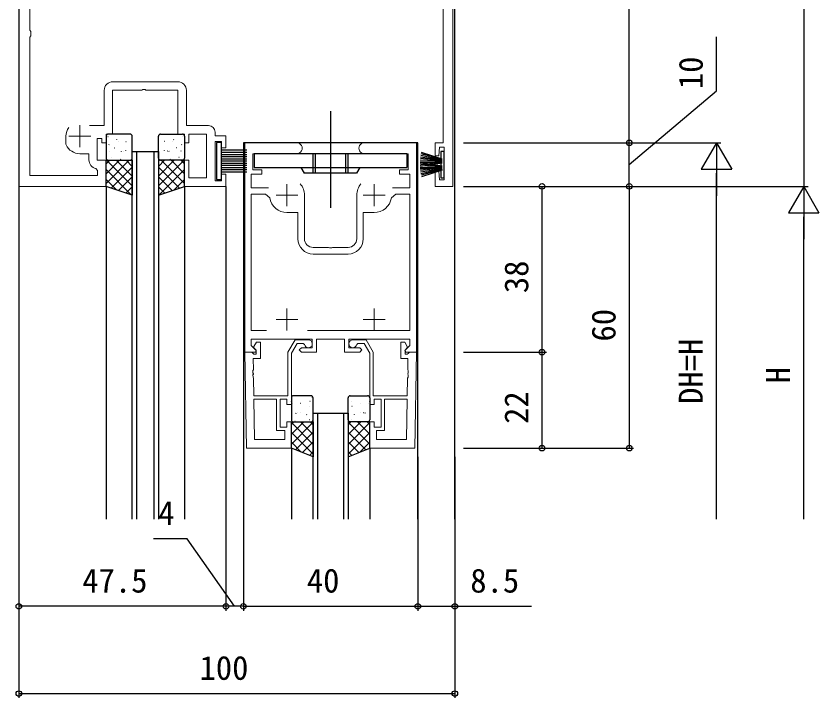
# Model space of a CAD drawing. Units: millimetres, scale not verified. Extents: x -437 to 438, y -681 to 679.
# Drawn here: x -76.7 to 107.4, y 276.5 to 432.8 of the extents above; entities that cross this region are included whole.
import ezdxf
from ezdxf.enums import TextEntityAlignment as Align

# ---------------------------------------------------------------- set-up
doc = ezdxf.new("R2010")
doc.units = ezdxf.units.MM
doc.header["$LTSCALE"] = 4
doc.layers.add('0-2_YKK_11', color=7, linetype='Continuous', lineweight=18)
for name, color, linetype in [('0-3_YKK_12', 2, 'Continuous'), ('0-4_YKK_13', 4, 'Continuous'), ('0-6_YKK_D', 6, 'Continuous')]:
    doc.layers.add(name, color=color, linetype=linetype)
doc.styles.add('ＭＳ ゴシック', font='')
doc.styles.get('ＭＳ ゴシック').set_extended_font_data('MS Gothic')

msp = doc.modelspace()

# ---------------------------------------------------------------- linework, layer by layer
at = {"layer": '0-2_YKK_11'}
for p, q in [((-54.488, 417.8), (-39.628, 417.8)), ((-62.058, 407.8), (-62.058, 402.8)), ((-64.558, 405.3), (-59.558, 405.3)), ((-24.258, 403.795), (-12.308, 403.795)), ((-14.558, 389.295), (-14.558, 394.295)), ((5.442, 389.295), (5.442, 394.295)), ((-12.058, 391.795), (-17.058, 391.795)), ((-10.558, 391.795), (-10.558, 381.795)), ((1.442, 381.795), (1.442, 391.795)), ((7.942, 391.795), (2.942, 391.795)), ((-8.558, 378.295), (-0.558, 378.295)), ((-14.558, 360.795), (-14.558, 365.795)), ((5.442, 360.795), (5.442, 365.795)), ((-12.058, 363.295), (-17.058, 363.295)), ((7.942, 363.295), (2.942, 363.295)), ((0.725, 360.795), (-9.84, 360.795))]:
    msp.add_line(p, q, dxfattribs=at)
for points in [[(-31.058, 406.23), (-31.058, 405.4), (-28.558, 405.4), (-28.558, 402.6), (-29.558, 402.6), (-29.558, 404.1), (-31.058, 404.1), (-31.058, 395.1), (-29.558, 395.1), (-29.558, 396.6), (-28.558, 396.6), (-28.558, 393.8), (-38.058, 393.8), (-38.058, 399.8), (-37.058, 399.8), (-37.058, 395.73), (-32.988, 395.73), (-32.988, 405.8), (-37.058, 405.8), (-37.058, 403.8), (-38.058, 403.8), (-38.058, 405.8), (-39.558, 405.8), (-39.558, 415.87), (-46.899, 415.87), (-47.083, 415.99), (-47.632, 415.99), (-47.816, 415.87), (-54.558, 415.87), (-54.558, 405.8), (-56.058, 405.8), (-56.058, 403.8), (-57.058, 403.8), (-57.058, 404.8), (-58.058, 404.8), (-58.058, 399.8), (-56.058, 399.8), (-56.058, 393.8), (-76.058, 393.8), (-76.058, 593.8)], [(5.942, 548.8), (5.942, 563.8), (-73.558, 563.8), (-73.558, 529.594), (-73.295, 529.296), (-73.295, 528.304), (-73.558, 528.006), (-73.558, 439.594), (-73.295, 439.296), (-73.295, 438.304), (-73.558, 438.006), (-73.558, 429.594), (-73.295, 429.296), (-73.295, 428.304), (-73.558, 428.006), (-73.558, 396.3), (-57.988, 396.3), (-57.988, 397.421), (-58.388, 397.91)], [(23.442, 559.796), (23.442, 393.796), (19.442, 393.796), (19.442, 397.296), (20.242, 397.296), (20.442, 395.296), (21.512, 395.296), (21.512, 402.796), (20.442, 402.796), (20.242, 400.796), (19.442, 400.796), (19.442, 403.796), (21.242, 403.796), (21.242, 548.543), (21.201, 548.693), (21.197, 548.701), (21.187, 548.719), (21.182, 548.727), (21.142, 548.877), (21.142, 552.415), (21.184, 552.569)], [(-59.863, 407.73), (-56.488, 407.73), (-56.488, 415.8)], [(-37.628, 415.8), (-37.628, 407.73), (-32.558, 407.73)], [(-65.229, 403.32), (-65.258, 403.447), (-65.258, 405.3)], [(-24.258, 403.795), (-24.258, 355.795), (-21.782, 355.795), (-21.621, 356.183), (-22.758, 357.319), (-22.758, 358.795), (-8.758, 358.795), (-8.758, 356.795), (-11.258, 356.795), (-11.758, 356.295), (-11.258, 355.795), (-7.758, 355.795), (-7.758, 358.795), (-1.358, 358.795), (-1.358, 355.795), (2.142, 355.795), (2.642, 356.295), (2.142, 356.795), (-0.358, 356.795), (-0.358, 358.795), (13.642, 358.795), (13.642, 357.319), (12.506, 356.183), (12.667, 355.795), (15.142, 355.795), (15.142, 403.795), (3.192, 403.795)], [(-59.988, 399.87), (-59.988, 401.3), (-62.058, 401.3)], [(-12.308, 401.295), (-22.358, 401.295), (-22.358, 397.595), (-20.358, 397.595), (-20.358, 396.595), (-22.758, 396.595), (-22.758, 393.495), (-18.766, 393.495)], [(3.192, 401.295), (13.242, 401.295), (13.242, 397.595), (11.242, 397.595), (11.242, 396.595), (13.642, 396.595), (13.642, 393.495), (9.651, 393.495)], [(-19.275, 360.795), (-22.758, 360.795), (-22.758, 391.995), (-19.493, 391.995), (-18.506, 391.155)], [(9.391, 391.155), (10.378, 391.995), (13.642, 391.995), (13.642, 360.795), (0.725, 360.795), (10.16, 360.795)], [(-14.558, 387.795), (-12.058, 387.795), (-12.058, 381.795)], [(2.942, 381.795), (2.942, 387.795), (5.442, 387.795)], [(-8.558, 379.795), (-5.016, 379.795), (-4.832, 379.675), (-4.283, 379.675), (-4.099, 379.795), (-0.558, 379.795)], [(-9.658, 358.61), (-12.72, 358.61), (-14.358, 355.772), (-14.358, 345.81), (-22.153, 345.81), (-22.224, 349.852), (-22.347, 350.033), (-22.356, 350.583), (-22.24, 350.768), (-22.241, 350.851), (-22.364, 351.033), (-22.374, 351.582), (-22.257, 351.768), (-22.302, 354.31), (-20.658, 354.31), (-20.658, 358.11), (-21.558, 358.11), (-22.158, 357.07), (-22.158, 356.76), (-21.658, 356.26), (-21.658, 355.31), (-22.128, 355.31), (-22.328, 355.51), (-22.628, 355.81), (-24.258, 355.81)], [(-24.258, 355.81), (-23.874, 333.81), (-13.558, 333.81), (-13.558, 339.81), (-14.558, 339.81), (-14.558, 338.61), (-16.158, 338.61), (-16.158, 345.01), (-14.558, 345.01), (-14.558, 343.81), (-13.558, 343.81), (-13.558, 355.558), (-12.258, 357.81), (-10.841, 357.81), (-10.545, 357.56)], [(0.542, 358.61), (3.604, 358.61), (5.242, 355.772), (5.242, 345.81), (13.037, 345.81), (13.108, 349.852), (13.231, 350.033), (13.24, 350.583), (13.124, 350.768), (13.125, 350.851), (13.248, 351.033), (13.258, 351.582), (13.141, 351.768), (13.186, 354.31), (11.542, 354.31), (11.542, 358.11), (12.442, 358.11), (13.042, 357.07), (13.042, 356.76), (12.542, 356.26), (12.542, 355.31), (13.012, 355.31), (13.212, 355.51), (13.512, 355.81), (15.142, 355.81)], [(15.142, 355.81), (14.758, 333.81), (4.442, 333.81), (4.442, 339.81), (5.442, 339.81), (5.442, 338.61), (7.042, 338.61), (7.042, 345.01), (5.442, 345.01), (5.442, 343.81), (4.442, 343.81), (4.442, 355.558), (3.142, 357.81), (1.725, 357.81), (1.429, 357.56)]]:
    msp.add_lwpolyline(points, dxfattribs=at)
for points in [[(-21.977, 335.74), (-22.139, 345.01), (-16.958, 345.01), (-16.958, 337.81), (-15.058, 337.81), (-15.058, 335.74)], [(12.861, 335.74), (13.023, 345.01), (7.842, 345.01), (7.842, 337.81), (5.942, 337.81), (5.942, 335.74)]]:
    msp.add_lwpolyline(points, close=True, dxfattribs=at)
for centre, radius, start, end in [((-54.488, 415.8), 2, 90.00001, 179.99999), ((-39.628, 415.8), 2, 0.00001, 89.99999), ((-62.058, 405.3), 3.2, 141.63348, 179.99999), ((-32.558, 406.23), 1.5, 0.00001, 89.99999), ((-62.058, 404.8), 3.5, 205.00785, 270), ((-12.308, 402.545), 1.25, 269.99999, 90.00001), ((3.192, 402.545), 1.25, 89.99999, 270.00001), ((-57.988, 399.87), 2, 180.00001, 258.46303), ((-14.558, 391.795), 4, 359.99998, 40.4398), ((5.442, 391.795), 4, 139.5602, 180.00002), ((-14.558, 391.795), 4, 189.20689, 270.00001), ((5.442, 391.795), 4, 269.99999, 350.79311), ((-8.558, 381.795), 3.5, 180.00001, 269.99999), ((-8.558, 381.795), 2, 180.00001, 269.99999), ((-0.558, 381.795), 2, 270.00001, 359.99999), ((-0.558, 381.795), 3.5, 270.00001, 359.99999), ((-9.658, 357.71), 0.9, 189.59406, 90), ((0.542, 357.71), 0.9, 90, 350.40594)]:
    msp.add_arc(centre, radius, start, end, dxfattribs=at)
at = {"layer": '0-3_YKK_12'}
for p, q in [((-76.058, 593.8), (-76.058, 317.527)), ((23.942, 317.527), (23.942, 593.8)), ((-49.058, 401.801), (-49.058, 317.527)), ((-45.058, 317.527), (-45.058, 401.801)), ((-56.058, 393.8), (-56.058, 317.527)), ((-38.058, 393.8), (-38.058, 317.527)), ((-28.558, 393.8), (-28.558, 317.527)), ((-7.558, 341.8), (-7.558, 317.527)), ((-1.558, 317.527), (-1.558, 341.8)), ((-13.558, 333.795), (-13.558, 317.527)), ((4.442, 333.795), (4.442, 317.527))]:
    msp.add_line(p, q, dxfattribs=at)
for points in [[(15.442, 317.527), (15.442, 403.795), (-24.558, 403.795), (-24.558, 317.527)], [(-50.058, 317.527), (-50.058, 401.801), (-44.058, 401.801), (-44.058, 317.527)], [(-8.558, 317.527), (-8.558, 341.8), (-0.558, 341.8), (-0.558, 317.527)]]:
    msp.add_lwpolyline(points, dxfattribs=at)
at = {"layer": '0-4_YKK_13'}
for p, q in [((-4.609, 411.06), (-4.609, 388.888)), ((-56.058, 405.3), (-56.058, 400.3)), ((-55.613, 405.236), (-55.57, 405.26)), ((-50.558, 405.8), (-55.558, 405.8)), ((-50.058, 400.3), (-50.058, 405.3)), ((-44.058, 400.3), (-44.058, 405.3)), ((-43.558, 405.8), (-38.558, 405.8)), ((-38.502, 405.236), (-38.546, 405.26)), ((-38.058, 405.3), (-38.058, 400.3)), ((-55.421, 403.292), (-55.375, 403.38)), ((-53.589, 404.502), (-53.545, 404.526)), ((-53.275, 404.082), (-53.268, 404.09)), ((-51.512, 404.07), (-51.468, 404.094)), ((-42.603, 404.07), (-42.647, 404.094)), ((-40.84, 404.082), (-40.847, 404.09)), ((-40.527, 404.502), (-40.57, 404.526)), ((-38.694, 403.292), (-38.74, 403.38)), ((-55.25, 401.877), (-55.243, 401.885)), ((-54.18, 402.612), (-54.136, 402.636)), ((-52.532, 401.767), (-52.485, 401.855)), ((-52.155, 401.878), (-52.111, 401.902)), ((-51.489, 402.062), (-51.482, 402.07)), ((-50.079, 401.446), (-50.058, 401.457)), ((-44.037, 401.446), (-44.058, 401.457)), ((-42.626, 402.062), (-42.633, 402.07)), ((-41.96, 401.878), (-42.004, 401.902)), ((-41.583, 401.767), (-41.63, 401.855)), ((-39.935, 402.612), (-39.979, 402.636)), ((-38.865, 401.877), (-38.872, 401.885)), ((-29.558, 402.147), (-23.758, 402.147)), ((-29.558, 401.647), (-23.758, 401.647)), ((21.012, 400.046), (16.256, 401.592)), ((-56.058, 398.956), (-55.213, 399.8)), ((-56.058, 396.711), (-52.968, 399.8)), ((-56.058, 394.466), (-50.723, 399.8)), ((-50.058, 393.898), (-55.959, 399.8)), ((-55.558, 399.8), (-50.558, 399.8)), ((-54.823, 400.421), (-54.779, 400.445)), ((-50.058, 396.143), (-53.714, 399.8)), ((-53.43, 399.895), (-53.424, 399.902)), ((-52.746, 399.988), (-52.703, 400.012)), ((-50.058, 398.388), (-51.469, 399.8)), ((-44.058, 398.388), (-42.646, 399.8)), ((-44.058, 396.143), (-40.401, 399.8)), ((-44.058, 393.898), (-38.156, 399.8)), ((-38.558, 399.8), (-43.558, 399.8)), ((-38.058, 394.466), (-43.392, 399.8)), ((-41.369, 399.988), (-41.413, 400.012)), ((-38.058, 396.711), (-41.147, 399.8)), ((-40.685, 399.895), (-40.691, 399.902)), ((-39.292, 400.421), (-39.336, 400.445)), ((-38.058, 398.956), (-38.902, 399.8)), ((-29.558, 401.147), (-23.758, 401.147)), ((-29.558, 400.647), (-23.758, 400.647)), ((-29.558, 400.147), (-23.758, 400.147)), ((-29.558, 399.647), (-23.758, 399.647)), ((12.891, 401.295), (-22.109, 401.295)), ((-22.109, 401.295), (-22.109, 398.095)), ((-8.609, 401.295), (-8.609, 396.795)), ((-8.109, 401.295), (-8.109, 396.795)), ((-1.109, 401.295), (-1.109, 396.795)), ((-0.609, 401.295), (-0.609, 396.795)), ((12.891, 401.295), (12.891, 398.095)), ((21.012, 399.546), (16.018, 399.808)), ((21.012, 399.646), (16.039, 400.169)), ((21.012, 399.746), (16.073, 400.529)), ((21.012, 399.846), (16.121, 400.886)), ((21.012, 399.946), (16.182, 401.241)), ((-54.873, 393.405), (-50.058, 398.221)), ((-39.242, 393.405), (-44.058, 398.221)), ((-29.558, 399.147), (-23.758, 399.147)), ((-29.558, 398.647), (-23.758, 398.647)), ((-29.558, 398.147), (-23.758, 398.147)), ((-22.109, 398.095), (12.891, 398.095)), ((-11.36, 398.095), (-10.609, 396.795)), ((2.141, 398.095), (1.391, 396.795)), ((16.012, 399.446), (21.012, 399.446)), ((16.012, 398.146), (21.012, 398.146)), ((21.012, 399.346), (16.018, 399.085)), ((21.012, 398.246), (16.018, 398.508)), ((21.012, 398.046), (16.018, 397.785)), ((21.012, 399.246), (16.039, 398.724)), ((21.012, 398.346), (16.039, 398.869)), ((21.012, 397.946), (16.039, 397.424)), ((21.012, 398.446), (16.073, 399.229)), ((21.012, 399.146), (16.073, 398.364)), ((21.012, 397.846), (16.073, 397.064)), ((21.012, 397.746), (16.121, 396.707)), ((20.712, 399.099), (20.712, 398.494)), ((-50.278, 391.873), (-56.058, 397.653)), ((-53.189, 392.844), (-50.058, 395.976)), ((-40.926, 392.844), (-44.058, 395.976)), ((-43.837, 391.873), (-38.058, 397.653)), ((-29.558, 397.647), (-23.758, 397.647)), ((-29.558, 397.147), (-23.758, 397.147)), ((1.391, 396.795), (-10.609, 396.795)), ((21.012, 397.646), (16.182, 396.352)), ((21.012, 397.546), (16.256, 396.001)), ((20.712, 397.449), (20.712, 395.796)), ((-53.645, 392.996), (-56.058, 395.408)), ((-40.47, 392.996), (-38.058, 395.408)), ((-51.505, 392.283), (-50.058, 393.73)), ((-42.61, 392.283), (-44.058, 393.73)), ((-13.558, 345.3), (-13.558, 340.3)), ((-13.558, 344.519), (-13.545, 344.526)), ((-9.058, 345.8), (-13.058, 345.8)), ((-9.28, 344.528), (-9.274, 344.535)), ((-8.844, 345.527), (-8.8, 345.551)), ((-8.558, 340.3), (-8.558, 345.3)), ((-0.558, 340.3), (-0.558, 345.3)), ((-0.271, 345.527), (-0.315, 345.551)), ((-0.058, 345.8), (3.942, 345.8)), ((0.165, 344.528), (0.159, 344.535)), ((4.442, 344.519), (4.43, 344.526)), ((4.442, 345.3), (4.442, 340.3)), ((-13.275, 344.082), (-13.268, 344.09)), ((-11.512, 344.07), (-11.468, 344.094)), ((-9.487, 343.336), (-9.443, 343.36)), ((0.372, 343.336), (0.328, 343.36)), ((2.397, 344.07), (2.353, 344.094)), ((4.16, 344.082), (4.153, 344.09)), ((-12.532, 341.767), (-12.485, 341.855)), ((-12.155, 341.878), (-12.111, 341.902)), ((-11.489, 342.062), (-11.482, 342.07)), ((-10.079, 341.446), (-10.035, 341.47)), ((0.963, 341.446), (0.92, 341.47)), ((2.374, 342.062), (2.367, 342.07)), ((3.04, 341.878), (2.996, 341.902)), ((3.417, 341.767), (3.37, 341.855)), ((-13.558, 339.211), (-12.968, 339.8)), ((-13.558, 336.966), (-10.723, 339.8)), ((-13.558, 334.721), (-8.558, 339.721)), ((-8.558, 334.643), (-13.558, 339.643)), ((-13.058, 339.8), (-9.058, 339.8)), ((-12.746, 339.988), (-12.703, 340.012)), ((-8.558, 336.888), (-11.469, 339.8)), ((-9.436, 340.34), (-9.429, 340.348)), ((-8.558, 339.133), (-9.224, 339.8)), ((-0.558, 339.133), (0.109, 339.8)), ((-0.558, 336.888), (2.354, 339.8)), ((4.442, 334.721), (-0.558, 339.721)), ((-0.558, 334.643), (4.442, 339.643)), ((3.942, 339.8), (-0.058, 339.8)), ((0.321, 340.34), (0.314, 340.348)), ((4.442, 336.966), (1.608, 339.8)), ((3.631, 339.988), (3.587, 340.012)), ((4.442, 339.211), (3.853, 339.8)), ((-8.558, 332.398), (-13.558, 337.398)), ((-12.611, 333.422), (-8.558, 337.476)), ((3.496, 333.422), (-0.558, 337.476)), ((-0.558, 332.398), (4.442, 337.398)), ((-11.302, 332.898), (-13.558, 335.153)), ((-11.008, 332.78), (-8.558, 335.23)), ((1.893, 332.78), (-0.558, 335.23)), ((2.187, 332.898), (4.442, 335.153)), ((-9.404, 332.139), (-8.558, 332.985)), ((0.289, 332.139), (-0.558, 332.985))]:
    msp.add_line(p, q, dxfattribs=at)
for points in [[(-30.758, 403.897), (-30.758, 395.397), (-29.558, 395.397), (-29.558, 403.897)], [(-50.058, 391.8), (-56.058, 393.8), (-56.058, 399.8), (-50.058, 399.8)], [(-44.058, 391.8), (-38.058, 393.8), (-38.058, 399.8), (-44.058, 399.8)], [(-8.558, 331.8), (-13.558, 333.8), (-13.558, 339.8), (-8.558, 339.8)], [(-0.558, 331.8), (4.442, 333.8), (4.442, 339.8), (-0.558, 339.8)]]:
    msp.add_lwpolyline(points, close=True, dxfattribs=at)
for points in [[(21.512, 401.796), (20.712, 401.796), (20.712, 400.144)], [(20.712, 395.796), (21.512, 395.796), (21.512, 401.796)]]:
    msp.add_lwpolyline(points, dxfattribs=at)
for centre, start, end in [((-55.558, 405.3), 90, 180), ((-50.558, 405.3), 0, 90), ((-43.558, 405.3), 90, 180), ((-38.558, 405.3), 0, 90), ((-55.558, 400.3), 180, 270), ((-50.558, 400.3), 270, 0), ((-43.558, 400.3), 180, 270), ((-38.558, 400.3), 270, 0), ((-13.058, 345.3), 90, 180), ((-9.058, 345.3), 0, 90), ((-0.058, 345.3), 90, 180), ((3.942, 345.3), 0, 90), ((-13.058, 340.3), 180, 270), ((-9.058, 340.3), 270, 0), ((-0.058, 340.3), 180, 270), ((3.942, 340.3), 270, 0)]:
    msp.add_arc(centre, 0.5, start, end, dxfattribs=at)
at = {"layer": '0-6_YKK_D'}
for p, q in [((103.946, 593.797), (103.946, 393.796)), ((63.942, 403.796), (63.942, 559.796)), ((25.942, 403.797), (64.942, 403.797)), ((25.942, 403.796), (84.946, 403.796)), ((26.942, 403.796), (64.942, 403.796)), ((63.942, 393.796), (63.942, 403.797)), ((83.946, 403.796), (80.446, 397.734)), ((83.946, 403.796), (87.446, 397.734)), ((83.946, 403.796), (83.946, 391.672)), ((80.446, 397.734), (87.446, 397.734)), ((83.946, 317.527), (83.946, 396.796)), ((25.942, 393.796), (104.946, 393.796)), ((25.942, 393.796), (104.946, 393.796)), ((25.942, 393.796), (64.942, 393.796)), ((25.942, 393.796), (64.942, 393.796)), ((26.942, 393.796), (44.942, 393.796)), ((43.942, 355.795), (43.942, 393.796)), ((63.942, 393.796), (63.941, 333.794)), ((103.946, 393.796), (100.446, 387.734)), ((103.946, 393.796), (107.446, 387.734)), ((103.946, 393.796), (103.946, 381.672)), ((100.446, 387.734), (107.446, 387.734)), ((103.946, 317.527), (103.946, 386.796)), ((25.942, 355.795), (44.942, 355.795)), ((26.942, 355.795), (44.942, 355.795)), ((43.942, 333.795), (43.942, 355.795)), ((25.942, 333.795), (64.941, 333.794)), ((25.942, 333.795), (44.942, 333.795)), ((-76.058, 331.81), (-76.058, 296.527)), ((-28.558, 331.81), (-28.558, 296.527)), ((-28.558, 331.81), (-28.558, 296.527)), ((-24.558, 331.81), (-24.558, 296.527)), ((-24.558, 331.81), (-24.558, 296.527)), ((15.442, 331.81), (15.442, 296.527)), ((15.442, 331.81), (15.442, 296.527)), ((23.942, 331.81), (23.942, 296.527)), ((-76.058, 330.81), (-76.058, 276.527)), ((23.942, 322.81), (23.942, 276.527)), ((-28.558, 297.527), (-76.058, 297.527)), ((-24.558, 297.527), (-28.558, 297.527)), ((-24.558, 297.527), (15.442, 297.527)), ((-76.058, 277.527), (23.942, 277.527))]:
    msp.add_line(p, q, dxfattribs=at)
for points in [[(63.942, 398.797), (83.946, 415.739), (83.946, 428.114)], [(-26.558, 297.527), (-37.478, 313.001), (-45.208, 313.001)], [(15.442, 297.527), (23.942, 297.527), (41.552, 297.527)]]:
    msp.add_lwpolyline(points, dxfattribs=at)
for centre in [(63.942, 403.797), (63.942, 403.796), (43.942, 393.796), (63.942, 393.796), (63.942, 393.796), (43.942, 355.795), (43.942, 355.795), (43.942, 333.795), (63.941, 333.794), (-76.058, 297.527), (-28.558, 297.527), (-28.558, 297.527), (-24.558, 297.527), (-24.558, 297.527), (15.442, 297.527), (15.442, 297.527), (23.942, 297.527), (-76.058, 277.527), (23.942, 277.527)]:
    msp.add_circle(centre, 0.637, dxfattribs=at)

# ---------------------------------------------------------------- texts
at = {"layer": '0-6_YKK_D', "style": 'ＭＳ ゴシック'}
for s, rotation, p in [('10', 90, (82.446, 416.089)), ('38', 90, (42.442, 369.32)), ('60', 89.999, (62.441, 358.234)), ('DH=H', 90, (82.446, 343.93)), ('H', 90, (102.446, 348.667)), ('22', 90, (42.442, 339.341))]:
    msp.add_text(s, height=5.499, rotation=rotation, dxfattribs=at).set_placement(p, align=Align.BOTTOM_LEFT)
for s, p in [('4', (-44.092, 314.501)), ('47.5', (-61.512, 299.027)), ('40', (-10.012, 299.027)), ('8.5', (27.481, 299.027)), ('100', (-34.623, 279.027))]:
    msp.add_text(s, height=5.499, dxfattribs=at).set_placement(p, align=Align.BOTTOM_LEFT)

doc.saveas('drawing.dxf')
